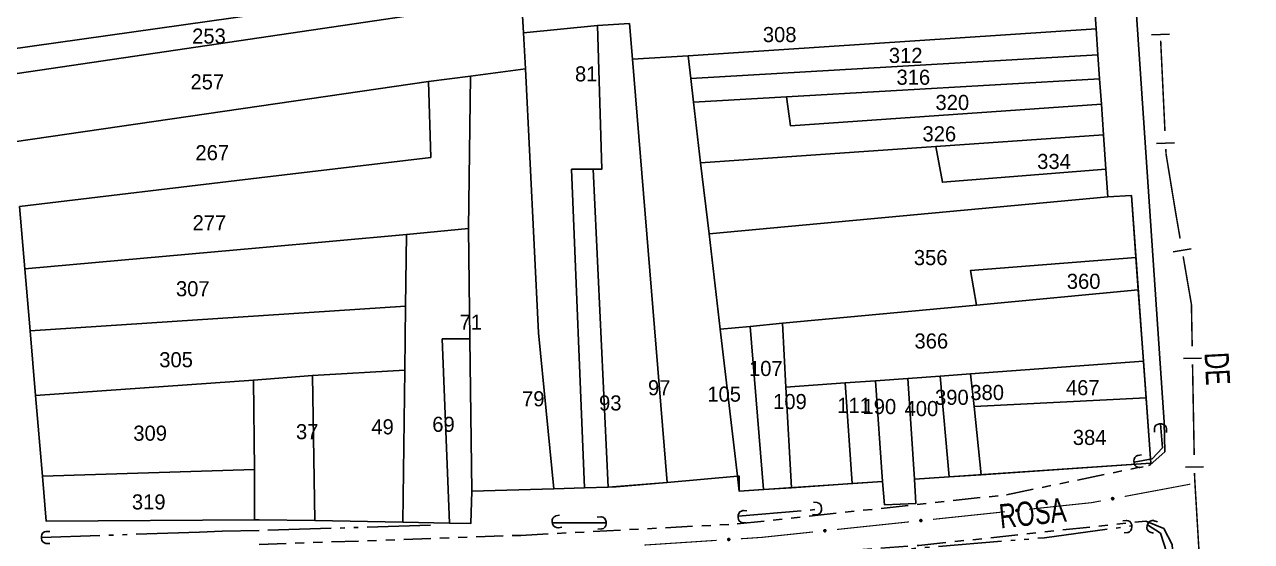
# Model space of a CAD drawing. Extents: x 201053 to 202535, y 4855063 to 4857394.
# Drawn here: x 202279.7 to 202483, y 4856975 to 4857060.6 of the extents above; entities that cross this region are included whole.
import ezdxf
from ezdxf.enums import TextEntityAlignment as Align

# ---------------------------------------------------------------- set-up
doc = ezdxf.new("R2010")
doc.units = 0
doc.header["$LTSCALE"] = 1.5
doc.header["$MEASUREMENT"] = 0
doc.linetypes.add('TRACO_05', pattern=[11, 7, -1, 0.5, -1, 0.5, -1])
doc.linetypes.add('TRACO_25', pattern=[8, 3, -1, 1, -1, 1, -1])
for name, color, linetype in [('CD_MALHA_LOTES', 7, 'CONTINUOUS'), ('HD-VALAS-DRENOS', 170, 'CONTINUOUS'), ('LM-LIM-SETORES-BAIRROS', 250, 'CONTINUOUS'), ('RU-QUADRA', 210, 'CONTINUOUS'), ('SV-BUEIRO-VALA', 7, 'CONTINUOUS'), ('SV-EIXO-RUA-N-PAV', 6, 'CONTINUOUS'), ('SV-RUA-NAO-PAV', 7, 'CONTINUOUS'), ('SV-RUA-PAVIM', 7, 'CONTINUOUS'), ('SV-TXT-RUA-N-PAV', 7, 'CONTINUOUS'), ('SV-TXT-RUA-PAV', 7, 'CONTINUOUS'), ('Th_NmrPort', 7, 'CONTINUOUS')]:
    doc.layers.add(name, color=color, linetype=linetype)
doc.styles.add('ARIAL', font='ARIAL.SHX')

# ---------------------------------------------------------------- blocks, each defined once
blk = doc.blocks.new('COD120', base_point=(202246.23, 4857300.32))
at = {"layer": 'SV-BUEIRO-VALA'}
blk.add_lwpolyline([(202245.23, 4857298.92), (202245.23, 4857299.503333), (202245.23, 4857299.590833), (202245.313333, 4857299.824167), (202245.48, 4857300.086667), (202245.73, 4857300.2325), (202246.063333, 4857300.32), (202246.396667, 4857300.32), (202246.73, 4857300.2325), (202246.98, 4857300.086667), (202247.146667, 4857299.824167), (202247.23, 4857299.590833), (202247.23, 4857299.503333), (202247.23, 4857298.92)], dxfattribs=at)

msp = doc.modelspace()

# ---------------------------------------------------------------- linework, layer by layer
at = {"layer": 'CD_MALHA_LOTES', "linetype": 'Continuous', "flags": 128}
for points in [[(202318.57, 4857058.42), (202362.04, 4857064.86)], [(202362.41, 4857059.23), (202362.04, 4857064.86)], [(202456.9, 4857065.59), (202457.3, 4857059.87)], [(202276.65, 4857056.42), (202318.57, 4857062.33)], [(202374.64, 4857060.44), (202379.99, 4857060.77)], [(202380.48, 4857054.84), (202379.99, 4857060.77)], [(202362.41, 4857059.23), (202374.64, 4857060.44)], [(202362.71, 4857053.24), (202362.41, 4857059.23)], [(202373.93, 4857036.63), (202375.36, 4857036.63), (202374.64, 4857060.44)], [(202389.66, 4857055.44), (202457.3, 4857059.87)], [(202457.3, 4857059.87), (202457.59, 4857055.58)], [(202277.01, 4857052.26), (202318.57, 4857058.42)], [(202380.48, 4857054.84), (202389.66, 4857055.44)], [(202386.23, 4856984.77), (202380.48, 4857054.84)], [(202390.11, 4857051.65), (202389.66, 4857055.44)], [(202390.11, 4857051.65), (202457.59, 4857055.58)], [(202457.59, 4857055.58), (202457.87, 4857051.61)], [(202353.62, 4857052.05), (202362.71, 4857053.24)], [(202367.4, 4856983.71), (202364.91, 4857009.57), (202362.71, 4857053.24)], [(202318.57, 4857047.06), (202346.66, 4857051.14)], [(202346.66, 4857051.14), (202353.62, 4857052.05)], [(202347.04, 4857038.6), (202346.66, 4857051.14)], [(202353.3, 4857026.81), (202353.62, 4857052.05)], [(202390.57, 4857047.73), (202390.11, 4857051.65)], [(202405.96, 4857048.62), (202457.87, 4857051.61)], [(202457.87, 4857051.61), (202458.16, 4857047.41)], [(202390.57, 4857047.73), (202405.96, 4857048.62)], [(202458.16, 4857047.41), (202406.62, 4857043.85), (202405.96, 4857048.62)], [(202277.96, 4857041.17), (202318.57, 4857047.06)], [(202391.75, 4857037.7), (202390.57, 4857047.73)], [(202458.16, 4857047.41), (202458.52, 4857042.32)], [(202430.75, 4857040.4), (202458.52, 4857042.32)], [(202458.52, 4857042.32), (202458.92, 4857036.63)], [(202391.75, 4857037.7), (202430.75, 4857040.4)], [(202458.92, 4857036.63), (202431.81, 4857034.49), (202430.75, 4857040.4)], [(202318.57, 4857035.21), (202347.04, 4857038.6)], [(202372.51, 4856983.87), (202370.36, 4857036.63), (202373.93, 4857036.63)], [(202376.43, 4856983.98), (202373.93, 4857036.63)], [(202393.14, 4857025.95), (202391.75, 4857037.7)], [(202458.92, 4857036.63), (202459.23, 4857032.08)], [(202278.87, 4857030.49), (202318.57, 4857035.21)], [(202459.23, 4857032.08), (202463.15, 4857032.3), (202463.9, 4857022.01)], [(202279.75, 4857020.13), (202278.87, 4857030.49)], [(202393.14, 4857025.95), (202459.23, 4857032.08)], [(202343.01, 4857025.85), (202353.3, 4857026.81)], [(202353.52, 4857008.57), (202353.3, 4857026.81)], [(202318.57, 4857023.64), (202343.01, 4857025.85)], [(202342.86, 4857013.98), (202343.01, 4857025.85)], [(202395, 4857010.15), (202393.14, 4857025.95)], [(202279.75, 4857020.13), (202318.57, 4857023.64)], [(202437.49, 4857014.15), (202436.46, 4857019.84), (202463.9, 4857022.01)], [(202463.9, 4857022.01), (202464.29, 4857016.68)], [(202280.62, 4857009.86), (202279.75, 4857020.13)], [(202464.29, 4857016.68), (202437.49, 4857014.15)], [(202464.29, 4857016.68), (202465.15, 4857004.84)], [(202280.62, 4857009.86), (202342.86, 4857013.98)], [(202342.73, 4857003.36), (202342.86, 4857013.98)], [(202405.32, 4857011.12), (202437.49, 4857014.15)], [(202281.53, 4856999.15), (202280.62, 4857009.86)], [(202395, 4857010.15), (202399.97, 4857010.62)], [(202397.88, 4856985.79), (202395, 4857010.15)], [(202399.97, 4857010.62), (202405.32, 4857011.12)], [(202402.17, 4856983.58), (202399.97, 4857010.62)], [(202405.9, 4857000.54), (202405.32, 4857011.12)], [(202348.94, 4857008.56), (202353.52, 4857008.57)], [(202350.11, 4856978.04), (202348.94, 4857008.56)], [(202353.83, 4856983.31), (202353.52, 4857008.57)], [(202436.48, 4857002.76), (202465.15, 4857004.84)], [(202465.15, 4857004.84), (202465.59, 4856998.8)], [(202281.53, 4856999.15), (202317.66, 4857001.68)], [(202317.66, 4857001.68), (202327.42, 4857002.47)], [(202317.81, 4856986.89), (202317.66, 4857001.68)], [(202327.42, 4857002.47), (202342.73, 4857003.36)], [(202327.83, 4856978.48), (202327.42, 4857002.47)], [(202342.41, 4856978.19), (202342.73, 4857003.36)], [(202420.71, 4857001.61), (202426.07, 4857002)], [(202426.07, 4857002), (202431.45, 4857002.39)], [(202427.21, 4856985.29), (202426.07, 4857002)], [(202431.45, 4857002.39), (202436.48, 4857002.76)], [(202432.92, 4856985.68), (202431.45, 4857002.39)], [(202437.06, 4856997.32), (202436.48, 4857002.76)], [(202405.9, 4857000.54), (202415.71, 4857001.25)], [(202406.81, 4856983.9), (202405.9, 4857000.54)], [(202415.71, 4857001.25), (202420.71, 4857001.61)], [(202416.85, 4856984.58), (202415.71, 4857001.25)], [(202421.87, 4856984.92), (202420.71, 4857001.61)], [(202282.66, 4856985.83), (202281.53, 4856999.15)], [(202437.06, 4856997.32), (202465.59, 4856998.8)], [(202465.59, 4856998.8), (202466.38, 4856987.95), (202438.26, 4856986.04)], [(202438.26, 4856986.04), (202437.06, 4856997.32)], [(202282.66, 4856985.83), (202317.81, 4856986.89)], [(202283.3, 4856978.34), (202282.66, 4856985.83)], [(202317.81, 4856978.6), (202317.81, 4856986.89)], [(202397.88, 4856985.79), (202386.23, 4856984.77)], [(202402.17, 4856983.58), (202398.14, 4856983.31), (202398.14, 4856985.81), (202397.88, 4856985.79)], [(202432.92, 4856985.68), (202427.21, 4856985.29)], [(202438.26, 4856986.04), (202432.92, 4856985.68)], [(202367.4, 4856983.71), (202353.83, 4856983.31)], [(202372.51, 4856983.87), (202367.4, 4856983.71)], [(202376.43, 4856983.98), (202372.51, 4856983.87)], [(202386.23, 4856984.77), (202377.77, 4856984.02), (202376.43, 4856983.98)], [(202406.81, 4856983.9), (202402.17, 4856983.58)], [(202416.85, 4856984.58), (202406.81, 4856983.9)], [(202421.87, 4856984.92), (202416.85, 4856984.58)], [(202427.21, 4856985.29), (202427.43, 4856981.3), (202422.23, 4856981.09), (202421.87, 4856984.92)], [(202353.83, 4856983.31), (202353.65, 4856977.97), (202350.11, 4856978.04)], [(202317.81, 4856978.6), (202283.3, 4856978.34)], [(202318.57, 4856978.6), (202317.81, 4856978.6)], [(202327.83, 4856978.48), (202318.57, 4856978.6)], [(202342.41, 4856978.19), (202327.83, 4856978.48)], [(202350.11, 4856978.04), (202342.41, 4856978.19)]]:
    msp.add_lwpolyline(points, dxfattribs=at)
at = {"layer": 'HD-VALAS-DRENOS', "linetype": 'TRACO_05'}
for points in [[(202467.97, 4856994.46, 9.62), (202468.27, 4856990.48, 9.62), (202466.56, 4856988.68, 9.62), (202463.58, 4856988.14, 9.62)], [(202397.97, 4856979.16, 8.92), (202411.78, 4856980.36, 8.99)], [(202347.01, 4856977.67, 7.6), (202318.57, 4856976.83, 6.4)], [(202365.31, 4856968.53, 8.07), (202414.73, 4856972.82, 9.08), (202448.72, 4856975.61, 9.45), (202463.21, 4856977.58, 9.45)], [(202367.19, 4856978.08, 8.07), (202376.08, 4856978.11, 8.01)], [(202478.88, 4856824.66, 3.15), (202474.91, 4856880.42, 6.12), (202469.02, 4856973.11, 9.28), (202467.99, 4856976.35, 9.45), (202465.8, 4856977.75, 9.45)], [(202318.57, 4856976.83, 6.4), (202312.46, 4856976.69, 6.4), (202308.69, 4856976.52, 6.4), (202282.51, 4856975.67, 5.14)]]:
    msp.add_polyline3d(points, dxfattribs=at)
at = {"layer": 'LM-LIM-SETORES-BAIRROS'}
for points in [[(202469.444495, 4857059.011607), (202466.447843, 4857058.869923)], [(202470.294599, 4857041.031693), (202467.297947, 4857040.890009)], [(202473.03288, 4857023.439213), (202470.076312, 4857022.930577)], [(202474.754827, 4857005.345214), (202471.755338, 4857005.289842)], [(202475.087058, 4856987.348281), (202472.08757, 4856987.292909)]]:
    msp.add_lwpolyline(points, dxfattribs=at)
at = {"layer": 'LM-LIM-SETORES-BAIRROS', "const_width": 0.25}
for points in [[(202468.701817, 4857042.958619), (202467.993397, 4857057.941881)], [(202468.88, 4857039.19), (202468.843501, 4857039.961967)], [(202468.91669, 4857038.965811), (202468.88, 4857039.19)], [(202470.42, 4857029.78), (202468.91669, 4857038.965811)], [(202470.537324, 4857029.09803), (202470.42, 4857029.78)], [(202471.215505, 4857025.15594), (202470.537324, 4857029.09803)], [(202473.09, 4857014.26), (202471.724141, 4857022.199373)], [(202473.107424, 4857013.316165), (202473.09, 4857014.26)], [(202473.218168, 4857007.317188), (202473.107424, 4857013.316165)], [(202473.550399, 4856989.320254), (202473.27354, 4857004.317699)], [(202473.62, 4856985.55), (202473.605771, 4856986.320765)], [(202473.633665, 4856985.321304), (202473.62, 4856985.55)], [(202474.468707, 4856971.34623), (202473.633665, 4856985.321304)]]:
    msp.add_lwpolyline(points, dxfattribs=at)
at = {"layer": 'RU-QUADRA', "linetype": 'Continuous', "flags": 128}
msp.add_lwpolyline([(202278.87, 4857030.49), (202279.75, 4857020.13), (202280.62, 4857009.86), (202281.53, 4856999.15), (202282.66, 4856985.83), (202283.3, 4856978.34), (202317.81, 4856978.6), (202318.57, 4856978.6), (202327.83, 4856978.48), (202342.41, 4856978.19), (202350.11, 4856978.04), (202353.65, 4856977.97), (202353.83, 4856983.31), (202367.4, 4856983.71), (202372.51, 4856983.87), (202376.43, 4856983.98), (202386.23, 4856984.77), (202397.88, 4856985.79), (202398.14, 4856983.31), (202421.87, 4856984.92), (202422.23, 4856981.09), (202427.43, 4856981.3), (202427.21, 4856985.29), (202466.38, 4856987.95), (202463.15, 4857032.3), (202459.23, 4857032.08), (202458.92, 4857036.63), (202458.52, 4857042.32), (202458.16, 4857047.41), (202457.87, 4857051.61), (202457.59, 4857055.58), (202457.3, 4857059.87), (202456.9, 4857065.59)], dxfattribs=at)
at = {"layer": 'SV-EIXO-RUA-N-PAV', "const_width": 0.18}
for points in [[(202462.010546, 4856982.449048), (202472.82296, 4856984.471846)], [(202472.82296, 4856984.471846), (202472.92, 4856984.49)], [(202446.163007, 4856980.332138), (202456.108191, 4856981.377756)], [(202456.108191, 4856981.377756), (202456.51, 4856981.42)], [(202456.51, 4856981.42), (202458.078759, 4856981.713485)], [(202430.250712, 4856978.65915), (202442.184933, 4856979.913891)], [(202414.338418, 4856976.986162), (202426.272639, 4856978.240903)], [(202382.448771, 4856974.403566), (202394.423208, 4856975.186421)], [(202398.414687, 4856975.447372), (202401.408296, 4856975.643086)], [(202401.408296, 4856975.643086), (202401.82, 4856975.67)], [(202401.82, 4856975.67), (202410.360344, 4856976.567915)]]:
    msp.add_lwpolyline(points, dxfattribs=at)
at = {"layer": 'SV-EIXO-RUA-N-PAV'}
for points in [[(202459.88318, 4856982.163048), (202459.910239, 4856982.203789), (202459.941827, 4856982.233271), (202459.975249, 4856982.250277), (202460.008702, 4856982.257603), (202460.043771, 4856982.261244), (202460.079937, 4856982.257114), (202460.119062, 4856982.243639), (202460.160121, 4856982.216782), (202460.188195, 4856982.182439), (202460.206621, 4856982.150563), (202460.21627, 4856982.11612), (202460.219236, 4856982.081994), (202460.213704, 4856982.044568), (202460.199661, 4856982.005052), (202460.171655, 4856981.964419), (202460.14049, 4856981.935729), (202460.10773, 4856981.920129), (202460.073042, 4856981.910648), (202460.037195, 4856981.90736), (202460.001717, 4856981.911619), (202459.961955, 4856981.925829), (202459.922217, 4856981.954002), (202459.893247, 4856981.984759), (202459.877191, 4856982.017292), (202459.868626, 4856982.051653), (202459.864547, 4856982.086781), (202459.867185, 4856982.123309), (202459.88318, 4856982.163048)], [(202444.019567, 4856980.217468), (202444.049803, 4856980.25591), (202444.08365, 4856980.282767), (202444.118328, 4856980.297041), (202444.15226, 4856980.301664), (202444.187508, 4856980.302484), (202444.223227, 4856980.295471), (202444.261147, 4856980.278905), (202444.299923, 4856980.248845), (202444.325156, 4856980.212363), (202444.340969, 4856980.179114), (202444.347827, 4856980.144009), (202444.34805, 4856980.109755), (202444.339538, 4856980.072892), (202444.322375, 4856980.034628), (202444.291204, 4856979.996369), (202444.257841, 4856979.970267), (202444.223936, 4856979.957342), (202444.1886, 4856979.95067), (202444.152605, 4856979.950264), (202444.117582, 4856979.957351), (202444.079087, 4856979.974701), (202444.041733, 4856980.005967), (202444.01532, 4856980.038946), (202444.001921, 4856980.072659), (202443.996137, 4856980.107596), (202443.994884, 4856980.142939), (202444.00044, 4856980.179138), (202444.019567, 4856980.217468)], [(202428.107272, 4856978.54448), (202428.137509, 4856978.582923), (202428.171356, 4856978.609779), (202428.206033, 4856978.624053), (202428.239966, 4856978.628677), (202428.275214, 4856978.629497), (202428.310933, 4856978.622483), (202428.348853, 4856978.605917), (202428.387628, 4856978.575857), (202428.412861, 4856978.539375), (202428.428675, 4856978.506126), (202428.435533, 4856978.471021), (202428.435756, 4856978.436767), (202428.427243, 4856978.399905), (202428.41008, 4856978.36164), (202428.37891, 4856978.323381), (202428.345546, 4856978.29728), (202428.311642, 4856978.284354), (202428.276306, 4856978.277682), (202428.240311, 4856978.277276), (202428.205288, 4856978.284363), (202428.166793, 4856978.301713), (202428.129439, 4856978.332979), (202428.103026, 4856978.365958), (202428.089627, 4856978.399672), (202428.083842, 4856978.434608), (202428.08259, 4856978.469951), (202428.088145, 4856978.50615), (202428.107272, 4856978.54448)], [(202396.268391, 4856975.417369), (202396.300121, 4856975.454588), (202396.335002, 4856975.480088), (202396.370215, 4856975.492983), (202396.404304, 4856975.496264), (202396.439556, 4856975.495692), (202396.474971, 4856975.487275), (202396.512208, 4856975.469225), (202396.549767, 4856975.437658), (202396.573541, 4856975.40021), (202396.58803, 4856975.366363), (202396.593498, 4856975.331014), (202396.592369, 4856975.296778), (202396.582408, 4856975.26028), (202396.563749, 4856975.222723), (202396.531093, 4856975.185724), (202396.496725, 4856975.160959), (202396.462338, 4856975.149381), (202396.426766, 4856975.144109), (202396.390783, 4856975.145123), (202396.356067, 4856975.153587), (202396.318286, 4856975.172442), (202396.282195, 4856975.205157), (202396.257104, 4856975.239153), (202396.245046, 4856975.273369), (202396.240644, 4856975.308507), (202396.240787, 4856975.343872), (202396.247767, 4856975.379823), (202396.268391, 4856975.417369)], [(202412.194978, 4856976.871492), (202412.225214, 4856976.909935), (202412.259062, 4856976.936791), (202412.293739, 4856976.951065), (202412.327672, 4856976.955689), (202412.362919, 4856976.956509), (202412.398638, 4856976.949495), (202412.436558, 4856976.932929), (202412.475334, 4856976.902869), (202412.500567, 4856976.866387), (202412.51638, 4856976.833139), (202412.523238, 4856976.798033), (202412.523461, 4856976.763779), (202412.514949, 4856976.726917), (202412.497786, 4856976.688652), (202412.466616, 4856976.650393), (202412.433252, 4856976.624292), (202412.399348, 4856976.611366), (202412.364011, 4856976.604694), (202412.328017, 4856976.604288), (202412.292994, 4856976.611375), (202412.254498, 4856976.628725), (202412.217144, 4856976.659991), (202412.190731, 4856976.69297), (202412.177333, 4856976.726684), (202412.171548, 4856976.76162), (202412.170296, 4856976.796963), (202412.175851, 4856976.833162), (202412.194978, 4856976.871492)]]:
    msp.add_lwpolyline(points, close=True, dxfattribs=at)
for points in [[(202459.864547, 4856982.086781), (202460.188195, 4856982.182439)], [(202459.867185, 4856982.123309), (202460.160121, 4856982.216782)], [(202459.868626, 4856982.051653), (202460.206621, 4856982.150563)], [(202459.870108, 4856982.07099), (202460.192191, 4856982.167339)], [(202459.870541, 4856982.105776), (202460.169572, 4856982.199201)], [(202459.875541, 4856982.034526), (202460.210198, 4856982.13045)], [(202459.876339, 4856982.141566), (202460.136474, 4856982.227713)], [(202459.877191, 4856982.017292), (202460.21627, 4856982.11612)], [(202459.88318, 4856982.163048), (202460.119062, 4856982.243639)], [(202459.888772, 4856982.000908), (202460.214878, 4856982.098009)], [(202459.893247, 4856981.984759), (202460.219236, 4856982.081994)], [(202459.898821, 4856982.184641), (202460.092308, 4856982.248603)], [(202459.91005, 4856981.968795), (202460.212014, 4856982.06138)], [(202459.910239, 4856982.203789), (202460.079937, 4856982.257114)], [(202459.922217, 4856981.954002), (202460.213704, 4856982.044568)], [(202459.928173, 4856982.220673), (202460.053334, 4856982.256582)], [(202459.941827, 4856982.233271), (202460.043771, 4856982.261244)], [(202459.945579, 4856981.942125), (202460.203784, 4856982.023747)], [(202459.961955, 4856981.925829), (202460.199661, 4856982.005052)], [(202459.986812, 4856981.922075), (202460.178118, 4856981.982853)], [(202460.001717, 4856981.911619), (202460.171655, 4856981.964419)], [(202460.023605, 4856981.910912), (202460.149856, 4856981.948413)], [(202460.037195, 4856981.90736), (202460.14049, 4856981.935729)], [(202443.994884, 4856980.142939), (202444.325156, 4856980.212363)], [(202443.996137, 4856980.107596), (202444.340969, 4856980.179114)], [(202443.999163, 4856980.126753), (202444.327928, 4856980.196992)], [(202444.00044, 4856980.179138), (202444.299923, 4856980.248845)], [(202444.001658, 4856980.08997), (202444.342922, 4856980.158779)], [(202444.001921, 4856980.072659), (202444.347827, 4856980.144009)], [(202444.002381, 4856980.161392), (202444.307934, 4856980.230563)], [(202444.011027, 4856980.196603), (202444.277227, 4856980.261635)], [(202444.012153, 4856980.0554), (202444.34499, 4856980.126067)], [(202444.01532, 4856980.038946), (202444.34805, 4856980.109755)], [(202444.019567, 4856980.217468), (202444.261147, 4856980.278905)], [(202444.03079, 4856980.021687), (202444.3392, 4856980.089786)], [(202444.036887, 4856980.237739), (202444.234876, 4856980.285996)], [(202444.041733, 4856980.005967), (202444.339538, 4856980.072892)], [(202444.049803, 4856980.25591), (202444.223227, 4856980.295471)], [(202444.064069, 4856979.992257), (202444.327982, 4856980.052933)], [(202444.069032, 4856980.271303), (202444.196667, 4856980.297071)], [(202444.079087, 4856979.974701), (202444.322375, 4856980.034628)], [(202444.08365, 4856980.282767), (202444.187508, 4856980.302484)], [(202444.103563, 4856979.968968), (202444.299123, 4856980.014226)], [(202444.117582, 4856979.957351), (202444.291204, 4856979.996369)], [(202444.139343, 4856979.954893), (202444.268193, 4856979.982161)], [(202444.152605, 4856979.950264), (202444.257841, 4856979.970267)], [(202428.08259, 4856978.469951), (202428.412861, 4856978.539375)], [(202428.083842, 4856978.434608), (202428.428675, 4856978.506126)], [(202428.086868, 4856978.453765), (202428.415634, 4856978.524004)], [(202428.088145, 4856978.50615), (202428.387628, 4856978.575857)], [(202428.089364, 4856978.416982), (202428.430628, 4856978.485791)], [(202428.089627, 4856978.399672), (202428.435533, 4856978.471021)], [(202428.090087, 4856978.488405), (202428.39564, 4856978.557575)], [(202428.098733, 4856978.523615), (202428.364932, 4856978.588648)], [(202428.099858, 4856978.382413), (202428.432695, 4856978.45308)], [(202428.103026, 4856978.365958), (202428.435756, 4856978.436767)], [(202428.107272, 4856978.54448), (202428.348853, 4856978.605917)], [(202428.118495, 4856978.348699), (202428.426906, 4856978.416798)], [(202428.124593, 4856978.564751), (202428.322582, 4856978.613008)], [(202428.129439, 4856978.332979), (202428.427243, 4856978.399905)], [(202428.137509, 4856978.582923), (202428.310933, 4856978.622483)], [(202428.151775, 4856978.319269), (202428.415688, 4856978.379945)], [(202428.156737, 4856978.598315), (202428.284372, 4856978.624083)], [(202428.166793, 4856978.301713), (202428.41008, 4856978.36164)], [(202428.171356, 4856978.609779), (202428.275214, 4856978.629497)], [(202428.191268, 4856978.29598), (202428.386828, 4856978.341238)], [(202428.205288, 4856978.284363), (202428.37891, 4856978.323381)], [(202428.227049, 4856978.281906), (202428.355898, 4856978.309173)], [(202428.240311, 4856978.277276), (202428.345546, 4856978.29728)], [(202396.240644, 4856975.308507), (202396.58803, 4856975.366363)], [(202396.240787, 4856975.343872), (202396.573541, 4856975.40021)], [(202396.244424, 4856975.327529), (202396.575705, 4856975.384741)], [(202396.245046, 4856975.273369), (202396.593498, 4856975.331014)], [(202396.245466, 4856975.290677), (202396.58918, 4856975.345966)], [(202396.247767, 4856975.379823), (202396.549767, 4856975.437658)], [(202396.249006, 4856975.362015), (202396.557051, 4856975.419075)], [(202396.254588, 4856975.25572), (202396.589954, 4856975.313199)], [(202396.257104, 4856975.239153), (202396.592369, 4856975.296778)], [(202396.259035, 4856975.396857), (202396.527593, 4856975.451335)], [(202396.268391, 4856975.417369), (202396.512208, 4856975.469225)], [(202396.27188, 4856975.221297), (202396.582738, 4856975.277173)], [(202396.282195, 4856975.205157), (202396.582408, 4856975.26028)], [(202396.286498, 4856975.43694), (202396.486237, 4856975.477347)], [(202396.300121, 4856975.454588), (202396.474971, 4856975.487275)], [(202396.303972, 4856975.190577), (202396.570074, 4856975.240792)], [(202396.318286, 4856975.172442), (202396.563749, 4856975.222723)], [(202396.319942, 4856975.46921), (202396.448494, 4856975.489921)], [(202396.335002, 4856975.480088), (202396.439556, 4856975.495692)], [(202396.342516, 4856975.165748), (202396.53971, 4856975.203254)], [(202412.170296, 4856976.796963), (202412.500567, 4856976.866387)], [(202412.171548, 4856976.76162), (202412.51638, 4856976.833139)], [(202412.174574, 4856976.780777), (202412.50334, 4856976.851016)], [(202412.175851, 4856976.833162), (202412.475334, 4856976.902869)], [(202412.177069, 4856976.743994), (202412.518334, 4856976.812803)], [(202412.177333, 4856976.726684), (202412.523238, 4856976.798033)], [(202412.177792, 4856976.815417), (202412.483346, 4856976.884587)], [(202412.186439, 4856976.850627), (202412.452638, 4856976.91566)], [(202412.187564, 4856976.709425), (202412.520401, 4856976.780092)], [(202412.190731, 4856976.69297), (202412.523461, 4856976.763779)], [(202412.194978, 4856976.871492), (202412.436558, 4856976.932929)], [(202412.206201, 4856976.675711), (202412.514611, 4856976.74381)], [(202412.212299, 4856976.891763), (202412.410287, 4856976.94002)], [(202412.217144, 4856976.659991), (202412.514949, 4856976.726917)], [(202412.225214, 4856976.909935), (202412.398638, 4856976.949495)], [(202412.23948, 4856976.646281), (202412.503393, 4856976.706957)], [(202412.244443, 4856976.925327), (202412.372078, 4856976.951095)], [(202412.254498, 4856976.628725), (202412.497786, 4856976.688652)], [(202412.259062, 4856976.936791), (202412.362919, 4856976.956509)], [(202412.278974, 4856976.622992), (202412.474534, 4856976.66825)], [(202412.292994, 4856976.611375), (202412.466616, 4856976.650393)], [(202412.314755, 4856976.608918), (202412.443604, 4856976.636185)], [(202412.328017, 4856976.604288), (202412.433252, 4856976.624292)], [(202396.356067, 4856975.153587), (202396.531093, 4856975.185724)], [(202396.377714, 4856975.150272), (202396.507539, 4856975.172434)], [(202396.390783, 4856975.145123), (202396.496725, 4856975.160959)]]:
    msp.add_lwpolyline(points, dxfattribs=at)
at = {"layer": 'SV-RUA-NAO-PAV', "linetype": 'TRACO_25'}
for points in [[(202318.57, 4856974.5, 6.48), (202361.97, 4856976.01, 6.48), (202397.8, 4856977.9, 8.73), (202442.47, 4856982.73, 9.49), (202466.26, 4856987.66, 9.61)], [(202318.57, 4856966.04, 8.35), (202361.78, 4856969.63, 8.35), (202427.94, 4856974.33, 9.52), (202465.51, 4856978.38, 9.42), (202468.53, 4856977.13, 9.42)]]:
    msp.add_polyline3d(points, dxfattribs=at)
at = {"layer": 'SV-RUA-PAVIM', "linetype": 'Continuous'}
for points in [[(202466.26, 4856987.66, 9.61), (202468.71, 4856989.86, 9.61), (202468.55, 4856994.77, 9.61), (202463.51, 4857069.52, 9.52), (202458.91, 4857117.33, 8.07), (202453, 4857174.86, 6.49)], [(202468.53, 4856977.13, 9.42), (202469.9, 4856974.49, 9.42), (202474.17, 4856907.28, 7.24), (202480, 4856824.83, 4.25), (202483.04, 4856783.37, 4.25)]]:
    msp.add_polyline3d(points, dxfattribs=at)

# ---------------------------------------------------------------- block references
at = {"layer": 'SV-BUEIRO-VALA'}
for p, rotation in [((202467.97, 4856994.46, 9.41), 359), ((202463.58, 4856988.14, 9.41), 98), ((202411.78, 4856980.36, 9.24), 265), ((202367.19, 4856978.08, 7.89), 102), ((202397.97, 4856979.16, 8.68), 86.00000000000001), ((202376.08, 4856978.11, 7.89), 273), ((202463.21, 4856977.58, 9.02), 277.0000000000001), ((202465.8, 4856977.75, 9.02), 71), ((202282.51, 4856975.67, 5.14), 90)]:
    msp.add_blockref('COD120', p, dxfattribs=dict(at, rotation=rotation))

# ---------------------------------------------------------------- texts
at = {"layer": 'SV-TXT-RUA-N-PAV', "style": 'ARIAL', "width": 0.7}
msp.add_text('ROSA', height=4, rotation=6, dxfattribs=at).set_placement((202441.46, 4856977.15))
at = {"layer": 'SV-TXT-RUA-PAV', "style": 'ARIAL', "width": 0.7}
msp.add_text('DE', height=4, rotation=273, dxfattribs=at).set_placement((202475.251616, 4857006.217378))
at = {"layer": 'Th_NmrPort', "color": 1}
for s, p in [('253', (202307.483666, 4857058.684987)), ('308', (202402.063709, 4857058.935603)), ('312', (202422.943709, 4857055.485603)), ('81', (202370.93, 4857052.426667)), ('316', (202424.213709, 4857051.875603)), ('257', (202307.2082, 4857051.109663)), ('320', (202430.673709, 4857047.695603)), ('326', (202428.523709, 4857042.495603)), ('267', (202308.031536, 4857039.381291)), ('334', (202447.533709, 4857037.925603)), ('277', (202307.552106, 4857027.770114)), ('356', (202427.087302, 4857022.008163)), ('307', (202304.802102, 4857016.849733)), ('360', (202452.437302, 4857018.078163)), ('71', (202351.8, 4857011.306667)), ('366', (202427.193709, 4857008.195603)), ('305', (202302.032611, 4857005.094643)), ('107', (202399.77, 4857003.646667)), ('97', (202383.03, 4857000.456667)), ('467', (202452.293709, 4857000.465603)), ('79', (202362.16, 4856998.63)), ('105', (202392.86, 4856999.396667)), ('390', (202430.6, 4856998.866667)), ('380', (202436.45, 4856999.666667)), ('93', (202374.92, 4856997.936667)), ('109', (202403.76845, 4856998.165673)), ('111', (202414.39, 4856997.536667)), ('190', (202418.58144, 4856997.340707)), ('400', (202425.55, 4856997.006667)), ('69', (202347.28, 4856994.403333)), ('309', (202297.7318, 4856992.930074)), ('37', (202324.69, 4856993.18)), ('49', (202337.18, 4856993.98)), ('384', (202453.433709, 4856992.225603)), ('319', (202297.499546, 4856981.547155))]:
    msp.add_text(s, height=2.5, dxfattribs=at).set_placement(p, align=Align.MIDDLE_LEFT)

doc.saveas('drawing.dxf')
